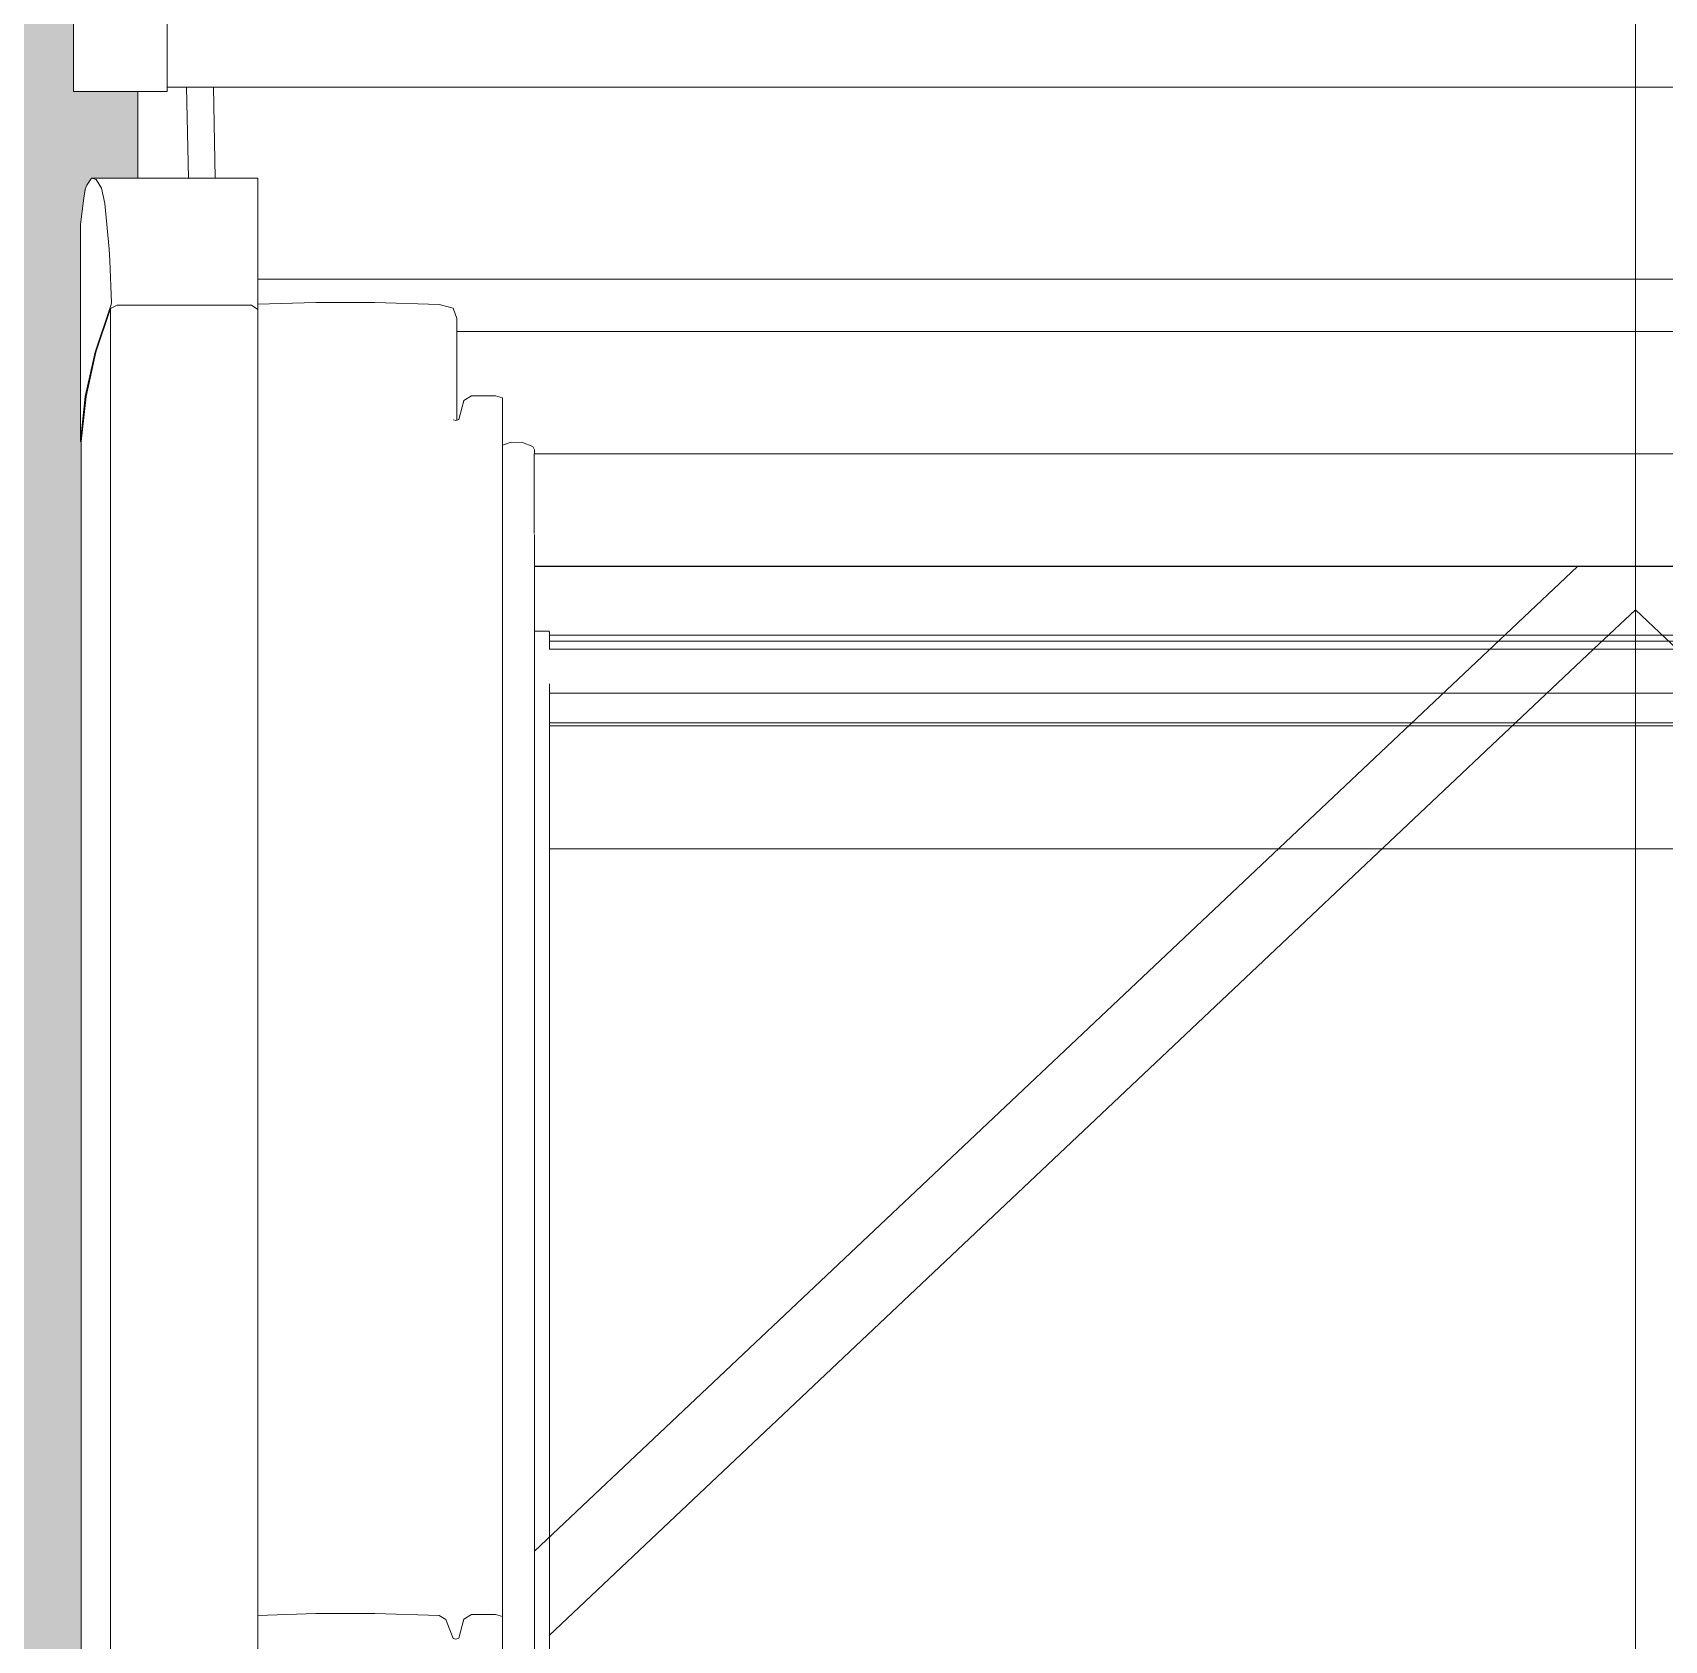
# Model space of a CAD drawing. Header units: metres. Extents: x -208 to 1512, y -277 to 123.
# Drawn here: x 13.263 to 13.7098, y -3.3846 to -2.9443 of the extents above; entities that cross this region are included whole.
import ezdxf

# ---------------------------------------------------------------- set-up
doc = ezdxf.new("R2010")
doc.units = ezdxf.units.M
doc.header["$MEASUREMENT"] = 0
doc.linetypes.add('Wipeout_Contour', pattern=[1, 0, -1])
doc.layers.add('325 Dachfenster', color=7, linetype='Continuous')
doc.layers.add('330 Dachaufbau', color=7, linetype='Continuous')

# ---------------------------------------------------------------- blocks, each defined once
blk = doc.blocks.new('Dachfläche_22_4', base_point=(12.655, -4.6))
at = {"layer": '330 Dachaufbau', "linetype": 'Continuous', "lineweight": 0, "true_color": 0x000000}
h = blk.add_hatch(color=18, dxfattribs=at)
h.paths.add_polyline_path([(18.84003, -4.5), (18.83988, -4.54333), (18.83969, -4.6), (18.97043, -4.6), (18.98599, 0.07), (17.955, 0.07), (17.955, -0.77152), (16.205, -0.77152), (16.205, 0.07), (15.195, 0.07), (15.195, -0.4), (15.505, -0.4), (15.505, -0.73528), (12.655, -0.73528), (12.655, -4.5)])
h.paths.add_polyline_path([(17.93, -3.79873), (16.23, -3.79873), (16.23, -2.1975), (17.93, -2.1975)], flags=0)
h.paths.add_polyline_path([(14.99185, -2.1975), (14.99185, -3.79873), (13.29185, -3.79873), (13.29185, -2.1975)], flags=0)
at = {"layer": '330 Dachaufbau', "color": 7, "linetype": 'Continuous', "lineweight": 18, "flags": 128}
blk.add_lwpolyline([(13.29185, -2.1975), (13.29185, -3.79873)], dxfattribs=at)
blk = doc.blocks.new('DF Marker 27[475]_4', base_point=(13.70185, -2.22182))
at = {"layer": '325 Dachfenster', "color": 7, "linetype": 'Continuous', "lineweight": 13}
blk.add_line((13.70185, 1.53443), (13.70185, -4.11337), dxfattribs=at)
blk = doc.blocks.new('VELUX SlopeRoofBundle[17]_4')
at = {"color": 254, "linetype": 'Wipeout_Contour', "lineweight": 0, "ltscale": 109.020892}
blk.add_wipeout([(13.27422, -2.86684), (13.27422, -2.95834), (13.27422, -2.96046), (13.27423, -2.95311), (13.27424, -2.94434), (13.27425, -2.93084), (13.27425, -2.81162), (13.27425, -2.79316)], dxfattribs=at).dxf.layer = '325 Dachfenster'
at = {"color": 254, "linetype": 'Wipeout_Contour', "lineweight": 0, "ltscale": 81.39624}
blk.add_wipeout([(13.29185, -2.96046), (13.29185, -2.98422), (13.30448, -2.98422), (13.30385, -2.95926), (13.29985, -2.95926), (13.29985, -2.96046)], dxfattribs=at).dxf.layer = '325 Dachfenster'
at = {"color": 254, "linetype": 'Wipeout_Contour', "lineweight": 0, "ltscale": 68.379805}
blk.add_wipeout([(13.27635, -3.05626), (13.27635, -3.62657), (13.27745, -3.6162), (13.27765, -3.6153), (13.27765, -3.04401)], dxfattribs=at).dxf.layer = '325 Dachfenster'
at = {"color": 254, "linetype": 'Wipeout_Contour', "lineweight": 0, "ltscale": 55.246609}
blk.add_wipeout([(13.39405, -3.05649), (13.39405, -3.56164), (13.39715, -3.56164), (13.39715, -3.05656)], dxfattribs=at).dxf.layer = '325 Dachfenster'
at = {"color": 254, "linetype": 'Wipeout_Contour', "lineweight": 0, "ltscale": 108.295745}
blk.add_wipeout([(13.39995, -3.56164), (13.40045, -3.56164), (13.40045, -3.0818), (13.40035, -3.08153), (13.40035, -3.05967), (13.40045, -3.05967), (13.40045, -3.05854), (13.39995, -3.05769)], dxfattribs=at).dxf.layer = '325 Dachfenster'
at = {"color": 254, "linetype": 'Wipeout_Contour', "lineweight": 0, "ltscale": 55.148195}
blk.add_wipeout([(13.32465, -3.37775), (13.32465, -3.56164), (13.34055, -3.56164), (13.34055, -3.37723)], dxfattribs=at).dxf.layer = '325 Dachfenster'
at = {"color": 254, "linetype": 'Wipeout_Contour', "lineweight": 0, "ltscale": 55.372859}
blk.add_wipeout([(13.38975, -3.56164), (13.39165, -3.56164), (13.39165, -3.37801), (13.38975, -3.37752)], dxfattribs=at).dxf.layer = '325 Dachfenster'
at = {"color": 254, "linetype": 'Wipeout_Contour', "lineweight": 0, "ltscale": 55.331645}
blk.add_wipeout([(13.37895, -3.56164), (13.37975, -3.56164), (13.37975, -3.38395), (13.37895, -3.38423)], dxfattribs=at).dxf.layer = '325 Dachfenster'
at = {"color": 254, "linetype": 'Wipeout_Contour', "lineweight": 0, "ltscale": 54.485114}
blk.add_wipeout([(13.27423, -2.95311), (13.27422, -2.96046), (13.29985, -2.96046), (13.29985, -2.95311)], dxfattribs=at).dxf.layer = '325 Dachfenster'
at = {"color": 254, "linetype": 'Wipeout_Contour', "lineweight": 0, "ltscale": 54.176365}
blk.add_wipeout([(13.30498, -2.95926), (13.30385, -2.95926), (13.30448, -2.98422), (13.3051, -2.98422)], dxfattribs=at).dxf.layer = '325 Dachfenster'
at = {"color": 254, "linetype": 'Wipeout_Contour', "lineweight": 0, "ltscale": 68.298118}
blk.add_wipeout([(13.27765, -3.04401), (13.27765, -3.6153), (13.28015, -3.60403), (13.28035, -3.60344), (13.28035, -3.03184)], dxfattribs=at).dxf.layer = '325 Dachfenster'
at = {"color": 254, "linetype": 'Wipeout_Contour', "lineweight": 0, "ltscale": 55.258754}
blk.add_wipeout([(13.39715, -3.05656), (13.39715, -3.56164), (13.39995, -3.56164), (13.39995, -3.05769)], dxfattribs=at).dxf.layer = '325 Dachfenster'
at = {"color": 254, "linetype": 'Wipeout_Contour', "lineweight": 0, "ltscale": 55.328503}
blk.add_wipeout([(13.37815, -3.56164), (13.37895, -3.56164), (13.37895, -3.38423), (13.37815, -3.38402)], dxfattribs=at).dxf.layer = '325 Dachfenster'
at = {"layer": '325 Dachfenster', "linetype": 'Continuous', "lineweight": 0, "flags": 128}
blk.add_lwpolyline([(13.27422, -2.95834), (13.27422, -2.96046)], dxfattribs=at)
at = {"color": 254, "linetype": 'Wipeout_Contour', "lineweight": 0, "ltscale": 54.478171}
blk.add_wipeout([(13.27424, -2.94434), (13.27423, -2.95311), (13.29985, -2.95311), (13.29985, -2.94434)], dxfattribs=at).dxf.layer = '325 Dachfenster'
at = {"color": 254, "linetype": 'Wipeout_Contour', "lineweight": 0, "ltscale": 54.587057}
blk.add_wipeout([(13.30505, -2.95926), (13.3056, -2.98422), (13.30571, -2.98422), (13.30516, -2.95926)], dxfattribs=at).dxf.layer = '325 Dachfenster'
at = {"color": 254, "linetype": 'Wipeout_Contour', "lineweight": 0, "ltscale": 67.910645}
blk.add_wipeout([(13.27692, -2.99035), (13.27615, -2.99685), (13.27615, -3.05626), (13.27745, -3.04401), (13.27745, -2.98718)], dxfattribs=at).dxf.layer = '325 Dachfenster'
at = {"color": 254, "linetype": 'Wipeout_Contour', "lineweight": 0, "ltscale": 68.276656}
blk.add_wipeout([(13.28035, -3.03184), (13.28035, -3.60344), (13.28415, -3.59208), (13.28435, -3.59156), (13.28435, -3.01989)], dxfattribs=at).dxf.layer = '325 Dachfenster'
at = {"color": 254, "linetype": 'Wipeout_Contour', "lineweight": 0, "ltscale": 56.20278}
blk.add_wipeout([(13.40035, -3.05988), (14.00335, -3.05988), (14.00335, -3.05967), (13.40035, -3.05967)], dxfattribs=at).dxf.layer = '325 Dachfenster'
at = {"color": 254, "linetype": 'Wipeout_Contour', "lineweight": 0, "ltscale": 56.218225}
blk.add_wipeout([(13.40035, -3.07982), (14.00335, -3.07982), (14.00335, -3.0748), (13.40035, -3.0748)], dxfattribs=at).dxf.layer = '325 Dachfenster'
at = {"color": 254, "linetype": 'Wipeout_Contour', "lineweight": 0, "ltscale": 56.229728}
blk.add_wipeout([(13.40045, -3.09043), (13.40045, -3.0905), (14.00325, -3.0905), (14.00325, -3.09043)], dxfattribs=at).dxf.layer = '325 Dachfenster'
at = {"color": 254, "linetype": 'Wipeout_Contour', "lineweight": 0, "ltscale": 55.340026}
blk.add_wipeout([(13.37975, -3.56164), (13.38105, -3.56164), (13.38105, -3.37879), (13.37975, -3.38395)], dxfattribs=at).dxf.layer = '325 Dachfenster'
at = {"color": 254, "linetype": 'Wipeout_Contour', "lineweight": 0, "ltscale": 54.469952}
blk.add_wipeout([(13.27425, -2.93402), (13.27424, -2.94434), (13.29985, -2.94434), (13.29985, -2.93402)], dxfattribs=at).dxf.layer = '325 Dachfenster'
at = {"color": 254, "linetype": 'Wipeout_Contour', "lineweight": 0, "ltscale": 55.237359}
blk.add_wipeout([(13.30498, -2.95926), (13.3051, -2.98422), (13.3056, -2.98422), (13.30505, -2.95926)], dxfattribs=at).dxf.layer = '325 Dachfenster'
at = {"color": 254, "linetype": 'Wipeout_Contour', "lineweight": 0, "ltscale": 83.26428}
blk.add_wipeout([(13.28435, -3.01989), (13.28435, -3.59156), (13.2846, -3.5909), (13.28469, -3.59082), (13.28615, -3.59082), (13.28615, -3.01893)], dxfattribs=at).dxf.layer = '325 Dachfenster'
at = {"color": 254, "linetype": 'Wipeout_Contour', "lineweight": 0, "ltscale": 56.207675}
blk.add_wipeout([(13.40035, -3.07049), (14.00335, -3.07049), (14.00335, -3.05988), (13.40035, -3.05988)], dxfattribs=at).dxf.layer = '325 Dachfenster'
at = {"color": 254, "linetype": 'Wipeout_Contour', "lineweight": 0, "ltscale": 112.415025}
blk.add_wipeout([(13.40035, -3.08067), (13.40035, -3.08153), (13.40045, -3.0818), (13.40045, -3.08258), (14.00325, -3.08258), (14.00325, -3.0818), (14.00335, -3.08153), (14.00335, -3.08067)], dxfattribs=at).dxf.layer = '325 Dachfenster'
at = {"color": 254, "linetype": 'Wipeout_Contour', "lineweight": 0, "ltscale": 55.327958}
blk.add_wipeout([(13.37615, -3.56164), (13.37815, -3.56164), (13.37815, -3.38402), (13.37615, -3.37886)], dxfattribs=at).dxf.layer = '325 Dachfenster'
at = {"color": 254, "linetype": 'Wipeout_Contour', "lineweight": 0, "ltscale": 55.340623}
blk.add_wipeout([(13.38315, -3.37752), (13.38105, -3.37879), (13.38105, -3.56164), (13.38315, -3.56164)], dxfattribs=at).dxf.layer = '325 Dachfenster'
at = {"layer": '325 Dachfenster', "linetype": 'Continuous', "lineweight": 0, "flags": 128}
for points in [[(13.284, -2.73369), (13.2885, -2.74968), (13.29139, -2.76905), (13.29267, -2.79154), (13.29224, -2.81692), (13.29016, -2.84478), (13.28642, -2.8749), (13.2851, -2.88148), (13.28302, -2.88834), (13.28225, -2.89025), (13.28114, -2.89492), (13.27815, -2.90528), (13.27747, -2.90906), (13.27555, -2.91864), (13.2752, -2.92221), (13.27425, -2.93084), (13.27425, -2.93402), (13.27424, -2.94434), (13.27423, -2.95311), (13.27422, -2.96046)], [(13.27422, -2.86684), (13.27422, -2.95834)]]:
    blk.add_lwpolyline(points, dxfattribs=at)
at = {"color": 254, "linetype": 'Wipeout_Contour', "lineweight": 0, "ltscale": 54.56421}
blk.add_wipeout([(13.31259, -2.95926), (13.30516, -2.95926), (13.30571, -2.98422), (13.31298, -2.98422)], dxfattribs=at).dxf.layer = '325 Dachfenster'
at = {"color": 254, "linetype": 'Wipeout_Contour', "lineweight": 0, "ltscale": 54.893585}
blk.add_wipeout([(13.28615, -3.01893), (13.28615, -3.59082), (13.32295, -3.59082), (13.32295, -3.01893)], dxfattribs=at).dxf.layer = '325 Dachfenster'
at = {"color": 254, "linetype": 'Wipeout_Contour', "lineweight": 0, "ltscale": 55.088546}
blk.add_wipeout([(13.37895, -3.05055), (13.37895, -3.38423), (13.37975, -3.38395), (13.37975, -3.05027)], dxfattribs=at).dxf.layer = '325 Dachfenster'
at = {"color": 254, "linetype": 'Wipeout_Contour', "lineweight": 0, "ltscale": 56.214115}
blk.add_wipeout([(13.40035, -3.07049), (13.40035, -3.0748), (14.00335, -3.0748), (14.00335, -3.07049)], dxfattribs=at).dxf.layer = '325 Dachfenster'
at = {"color": 254, "linetype": 'Wipeout_Contour', "lineweight": 0, "ltscale": 56.223261}
blk.add_wipeout([(13.40045, -3.08258), (13.40045, -3.08364), (14.00325, -3.08364), (14.00325, -3.08258)], dxfattribs=at).dxf.layer = '325 Dachfenster'
at = {"color": 254, "linetype": 'Wipeout_Contour', "lineweight": 0, "ltscale": 55.314045}
blk.add_wipeout([(13.37435, -3.56164), (13.37615, -3.56164), (13.37615, -3.37886), (13.37435, -3.3778)], dxfattribs=at).dxf.layer = '325 Dachfenster'
at = {"color": 254, "linetype": 'Wipeout_Contour', "lineweight": 0, "ltscale": 55.355774}
blk.add_wipeout([(13.38315, -3.37752), (13.38315, -3.56164), (13.38975, -3.56164), (13.38975, -3.37752)], dxfattribs=at).dxf.layer = '325 Dachfenster'
at = {"color": 254, "linetype": 'Wipeout_Contour', "lineweight": 0, "ltscale": 112.214581}
blk.add_wipeout([(13.31259, -2.95926), (13.31298, -2.98422), (13.32465, -2.98422), (13.32465, -3.01187), (14.07905, -3.01187), (14.07905, -2.98422), (14.09073, -2.98422), (14.09111, -2.95926)], dxfattribs=at).dxf.layer = '325 Dachfenster'
at = {"color": 254, "linetype": 'Wipeout_Contour', "lineweight": 0, "ltscale": 54.968367}
blk.add_wipeout([(13.32295, -3.01893), (13.32295, -3.59082), (13.32465, -3.59082), (13.32465, -3.02019)], dxfattribs=at).dxf.layer = '325 Dachfenster'
at = {"color": 254, "linetype": 'Wipeout_Contour', "lineweight": 0, "ltscale": 83.061106}
blk.add_wipeout([(13.37815, -3.38402), (13.37895, -3.38423), (13.37895, -3.05055), (13.37825, -3.05036), (13.37825, -3.05033), (13.37815, -3.0503)], dxfattribs=at).dxf.layer = '325 Dachfenster'
at = {"color": 254, "linetype": 'Wipeout_Contour', "lineweight": 0, "ltscale": 55.236304}
blk.add_wipeout([(13.39165, -3.05731), (13.39165, -3.56164), (13.39405, -3.56164), (13.39405, -3.05649)], dxfattribs=at).dxf.layer = '325 Dachfenster'
at = {"color": 254, "linetype": 'Wipeout_Contour', "lineweight": 0, "ltscale": 56.220741}
blk.add_wipeout([(13.40035, -3.07982), (13.40035, -3.08067), (14.00335, -3.08067), (14.00335, -3.07982)], dxfattribs=at).dxf.layer = '325 Dachfenster'
at = {"color": 254, "linetype": 'Wipeout_Contour', "lineweight": 0, "ltscale": 56.224002}
blk.add_wipeout([(13.40045, -3.08364), (13.40045, -3.08428), (14.00325, -3.08428), (14.00325, -3.08364)], dxfattribs=at).dxf.layer = '325 Dachfenster'
at = {"color": 254, "linetype": 'Wipeout_Contour', "lineweight": 0, "ltscale": 55.275804}
blk.add_wipeout([(13.35675, -3.56164), (13.37435, -3.56164), (13.37435, -3.3778), (13.35675, -3.37723)], dxfattribs=at).dxf.layer = '325 Dachfenster'
at = {"color": 254, "linetype": 'Wipeout_Contour', "lineweight": 0, "ltscale": 56.11665}
blk.add_wipeout([(13.29985, -2.95926), (14.10385, -2.95926), (14.10385, -2.95177), (13.29985, -2.95177)], dxfattribs=at).dxf.layer = '325 Dachfenster'
at = {"color": 254, "linetype": 'Wipeout_Contour', "lineweight": 0, "ltscale": 55.076814}
blk.add_wipeout([(13.37615, -3.04514), (13.37615, -3.37886), (13.37815, -3.38402), (13.37815, -3.0503)], dxfattribs=at).dxf.layer = '325 Dachfenster'
at = {"color": 254, "linetype": 'Wipeout_Contour', "lineweight": 0, "ltscale": 55.126493}
blk.add_wipeout([(13.38975, -3.04383), (13.38975, -3.37752), (13.39165, -3.37801), (13.39165, -3.04433)], dxfattribs=at).dxf.layer = '325 Dachfenster'
at = {"color": 254, "linetype": 'Wipeout_Contour', "lineweight": 0, "ltscale": 56.227379}
blk.add_wipeout([(13.40045, -3.09043), (14.00325, -3.09043), (14.00325, -3.08499), (13.40045, -3.08499)], dxfattribs=at).dxf.layer = '325 Dachfenster'
at = {"color": 254, "linetype": 'Wipeout_Contour', "lineweight": 0, "ltscale": 55.209578}
blk.add_wipeout([(13.34055, -3.37723), (13.34055, -3.56164), (13.35675, -3.56164), (13.35675, -3.37723)], dxfattribs=at).dxf.layer = '325 Dachfenster'
at = {"layer": '325 Dachfenster', "linetype": 'Continuous', "lineweight": 0, "flags": 128}
for points in [[(13.27422, -2.96046), (13.29985, -2.96046)], [(13.29985, -2.95926), (14.10385, -2.95926)]]:
    blk.add_lwpolyline(points, dxfattribs=at)
at = {"color": 254, "linetype": 'Wipeout_Contour', "lineweight": 0, "ltscale": 56.10982}
blk.add_wipeout([(13.29985, -2.94307), (13.29985, -2.95177), (14.10385, -2.95177), (14.10385, -2.94307)], dxfattribs=at).dxf.layer = '325 Dachfenster'
at = {"color": 254, "linetype": 'Wipeout_Contour', "lineweight": 0, "ltscale": 54.900898}
blk.add_wipeout([(13.34055, -3.04351), (13.32465, -3.04403), (13.32465, -3.37775), (13.34055, -3.37723)], dxfattribs=at).dxf.layer = '325 Dachfenster'
at = {"color": 254, "linetype": 'Wipeout_Contour', "lineweight": 0, "ltscale": 55.067134}
blk.add_wipeout([(13.37435, -3.04408), (13.37435, -3.3778), (13.37615, -3.37886), (13.37615, -3.04514)], dxfattribs=at).dxf.layer = '325 Dachfenster'
at = {"color": 254, "linetype": 'Wipeout_Contour', "lineweight": 0, "ltscale": 55.088918}
blk.add_wipeout([(13.37975, -3.05027), (13.37975, -3.38395), (13.38105, -3.37879), (13.38105, -3.04511)], dxfattribs=at).dxf.layer = '325 Dachfenster'
at = {"color": 254, "linetype": 'Wipeout_Contour', "lineweight": 0, "ltscale": 56.224595}
blk.add_wipeout([(13.40045, -3.08499), (14.00325, -3.08499), (14.00325, -3.08428), (13.40045, -3.08428)], dxfattribs=at).dxf.layer = '325 Dachfenster'
at = {"color": 254, "linetype": 'Wipeout_Contour', "lineweight": 0, "ltscale": 41.990961}
blk.add_wipeout([(13.40045, -3.0905), (13.40045, -3.36016), (13.68598, -3.0905)], dxfattribs=at).dxf.layer = '325 Dachfenster'
at = {"layer": '325 Dachfenster', "linetype": 'Continuous', "lineweight": 0, "flags": 128}
for points in [[(13.29985, -2.96046), (13.29985, -2.95311), (13.29985, -2.94434), (13.29985, -2.93402), (13.29985, -2.92221), (13.29985, -2.90906), (13.29985, -2.89492), (13.29985, -2.88834), (13.29985, -2.88148), (13.29985, -2.8749), (13.29985, -2.84478), (13.29985, -2.81692), (13.29985, -2.79154), (13.29985, -2.76905), (13.29985, -2.74968), (13.29985, -2.73369)], [(13.37895, -3.38423), (13.37815, -3.38402)], [(13.37975, -3.38395), (13.37895, -3.38423)]]:
    blk.add_lwpolyline(points, dxfattribs=at)
at = {"color": 254, "linetype": 'Wipeout_Contour', "lineweight": 0, "ltscale": 55.02902}
blk.add_wipeout([(13.35675, -3.04351), (13.35675, -3.37723), (13.37435, -3.3778), (13.37435, -3.04408)], dxfattribs=at).dxf.layer = '325 Dachfenster'
at = {"color": 254, "linetype": 'Wipeout_Contour', "lineweight": 0, "ltscale": 55.09349}
blk.add_wipeout([(13.38105, -3.04511), (13.38105, -3.37879), (13.38315, -3.37752), (13.38315, -3.04383)], dxfattribs=at).dxf.layer = '325 Dachfenster'
at = {"color": 254, "linetype": 'Wipeout_Contour', "lineweight": 0, "ltscale": 113.007926}
blk.add_wipeout([(13.40045, -3.3849), (13.58759, -3.56164), (13.81611, -3.56164), (14.00325, -3.3849), (14.00325, -3.36016), (13.71773, -3.0905), (13.68598, -3.0905), (13.40045, -3.36016)], dxfattribs=at).dxf.layer = '325 Dachfenster'
at = {"layer": '325 Dachfenster', "linetype": 'Continuous', "lineweight": 0, "flags": 128}
for points in [[(13.40045, -3.0818), (13.40045, -3.56164)], [(13.40045, -3.09043), (14.00325, -3.09043)], [(13.68598, -3.0905), (13.40045, -3.36016)], [(13.40045, -3.0905), (14.00325, -3.0905)], [(13.70185, -3.10238), (13.6904, -3.1132), (13.68066, -3.12239), (13.40442, -3.38328)], [(13.70185, -3.10238), (13.71331, -3.1132), (13.72304, -3.12239), (13.99929, -3.38328)], [(13.40045, -3.10825), (13.40435, -3.10825)], [(13.40435, -3.10825), (13.40455, -3.10846)], [(13.40455, -3.10846), (13.40455, -3.1132)], [(13.40455, -3.10931), (13.99915, -3.10931)], [(13.40442, -3.1132), (13.99929, -3.1132)], [(13.40455, -3.11101), (13.99915, -3.11101)], [(13.40455, -3.12267), (13.40455, -3.56164)], [(13.40455, -3.12522), (13.99915, -3.12522)], [(13.40455, -3.13335), (13.99915, -3.13335)], [(13.40455, -3.13413), (13.99915, -3.13413)], [(13.40455, -3.16786), (13.99915, -3.16786)], [(13.37615, -3.37886), (13.37435, -3.3778)], [(13.37815, -3.38402), (13.37615, -3.37886)]]:
    blk.add_lwpolyline(points, dxfattribs=at)
at = {"color": 254, "linetype": 'Wipeout_Contour', "lineweight": 0, "ltscale": 54.551543}
blk.add_wipeout([(13.37615, -3.04514), (13.37815, -3.05023), (13.37915, -3.02258), (13.37815, -3.01983)], dxfattribs=at).dxf.layer = '325 Dachfenster'
at = {"color": 254, "linetype": 'Wipeout_Contour', "lineweight": 0, "ltscale": 54.963154}
blk.add_wipeout([(13.35675, -3.04351), (13.34055, -3.04351), (13.34055, -3.37723), (13.35675, -3.37723)], dxfattribs=at).dxf.layer = '325 Dachfenster'
at = {"color": 254, "linetype": 'Wipeout_Contour', "lineweight": 0, "ltscale": 55.110227}
blk.add_wipeout([(13.38975, -3.04383), (13.38315, -3.04383), (13.38315, -3.37752), (13.38975, -3.37752)], dxfattribs=at).dxf.layer = '325 Dachfenster'
at = {"layer": '325 Dachfenster', "linetype": 'Continuous', "lineweight": 0, "flags": 128}
for points in [[(13.37435, -3.3778), (13.35675, -3.37723), (13.34055, -3.37723), (13.32465, -3.37775)], [(13.38105, -3.37879), (13.37975, -3.38395)], [(13.38315, -3.37752), (13.38105, -3.37879)], [(13.39165, -3.37801), (13.38975, -3.37752), (13.38315, -3.37752)]]:
    blk.add_lwpolyline(points, dxfattribs=at)
at = {"color": 254, "linetype": 'Wipeout_Contour', "lineweight": 0, "ltscale": 54.726866}
blk.add_wipeout([(13.32465, -3.04403), (13.34055, -3.04351), (13.34055, -3.0182), (13.32465, -3.01871)], dxfattribs=at).dxf.layer = '325 Dachfenster'
at = {"color": 254, "linetype": 'Wipeout_Contour', "lineweight": 0, "ltscale": 97.104478}
blk.add_wipeout([(13.37915, -3.02258), (13.37815, -3.05023), (13.37818, -3.05031), (13.37825, -3.05033), (13.37825, -3.05036), (13.37895, -3.05055), (13.37915, -3.05048)], dxfattribs=at).dxf.layer = '325 Dachfenster'
at = {"color": 254, "linetype": 'Wipeout_Contour', "lineweight": 0, "ltscale": 54.79088}
blk.add_wipeout([(13.34055, -3.0182), (13.34055, -3.04351), (13.35675, -3.04351), (13.35675, -3.0182)], dxfattribs=at).dxf.layer = '325 Dachfenster'
at = {"color": 254, "linetype": 'Wipeout_Contour', "lineweight": 0, "ltscale": 41.293995}
blk.add_wipeout([(13.37435, -3.04408), (13.37615, -3.04514), (13.37815, -3.01983)], dxfattribs=at).dxf.layer = '325 Dachfenster'
at = {"color": 254, "linetype": 'Wipeout_Contour', "lineweight": 0, "ltscale": 41.550166}
blk.add_wipeout([(13.37815, -3.01983), (13.37435, -3.01876), (13.37435, -3.04408)], dxfattribs=at).dxf.layer = '325 Dachfenster'
at = {"color": 254, "linetype": 'Wipeout_Contour', "lineweight": 0, "ltscale": 54.855883}
blk.add_wipeout([(13.37435, -3.01876), (13.35675, -3.0182), (13.35675, -3.04351), (13.37435, -3.04408)], dxfattribs=at).dxf.layer = '325 Dachfenster'
at = {"color": 254, "linetype": 'Wipeout_Contour', "lineweight": 0, "ltscale": 56.174299}
blk.add_wipeout([(13.37915, -3.02615), (13.37915, -3.02622), (14.02455, -3.02622), (14.02455, -3.02615)], dxfattribs=at).dxf.layer = '325 Dachfenster'
at = {"color": 254, "linetype": 'Wipeout_Contour', "lineweight": 0, "ltscale": 56.179688}
blk.add_wipeout([(13.37915, -3.02622), (13.37915, -3.03818), (14.02455, -3.03818), (14.02455, -3.02622)], dxfattribs=at).dxf.layer = '325 Dachfenster'
at = {"color": 254, "linetype": 'Wipeout_Contour', "lineweight": 0, "ltscale": 54.205539}
blk.add_wipeout([(13.37815, -3.05023), (13.37615, -3.04514), (13.37815, -3.0503), (13.37818, -3.05031)], dxfattribs=at).dxf.layer = '325 Dachfenster'
at = {"color": 254, "linetype": 'Wipeout_Contour', "lineweight": 0, "ltscale": 224.608435}
blk.add_wipeout([(14.07905, -3.01187), (13.32465, -3.01187), (13.32465, -3.01871), (13.34055, -3.0182), (13.35675, -3.0182), (13.37435, -3.01876), (13.37815, -3.01983), (13.37915, -3.02258), (13.37915, -3.02615), (14.02455, -3.02615), (14.02455, -3.02258), (14.02555, -3.01983), (14.02935, -3.01876), (14.04695, -3.0182), (14.06315, -3.0182), (14.07905, -3.01871)], dxfattribs=at).dxf.layer = '325 Dachfenster'
at = {"color": 254, "linetype": 'Wipeout_Contour', "lineweight": 0, "ltscale": 224.797981}
blk.add_wipeout([(13.37915, -3.03818), (13.37915, -3.05048), (13.37975, -3.05027), (13.38105, -3.04511), (13.38315, -3.04383), (13.38975, -3.04383), (13.39165, -3.04433), (13.39165, -3.05274), (14.01205, -3.05274), (14.01205, -3.04433), (14.01395, -3.04383), (14.02055, -3.04383), (14.02265, -3.0451), (14.02395, -3.05027), (14.02455, -3.05048), (14.02455, -3.03818)], dxfattribs=at).dxf.layer = '325 Dachfenster'
at = {"layer": '325 Dachfenster', "linetype": 'Continuous', "lineweight": 0, "flags": 128}
for points in [[(13.37915, -3.02258), (13.37815, -3.01983)], [(13.37915, -3.05048), (13.37915, -3.02258)], [(13.37915, -3.02615), (14.02455, -3.02615)], [(13.37975, -3.05027), (13.38105, -3.04511)], [(13.38105, -3.04511), (13.38315, -3.04383)], [(13.38315, -3.04383), (13.38975, -3.04383), (13.39165, -3.04433)], [(13.37818, -3.05031), (13.37815, -3.05023)], [(13.37825, -3.05033), (13.37825, -3.05036)], [(13.37825, -3.05036), (13.37895, -3.05055)], [(13.37895, -3.05055), (13.37975, -3.05027)]]:
    blk.add_lwpolyline(points, dxfattribs=at)
at = {"color": 254, "linetype": 'Wipeout_Contour', "lineweight": 0, "ltscale": 193.514087}
blk.add_wipeout([(13.27745, -3.04401), (13.27615, -3.05626), (13.27635, -3.05641), (13.27635, -3.05626), (13.27765, -3.04401), (13.28035, -3.03184), (13.28435, -3.01989), (13.28615, -3.01893), (13.32295, -3.01893), (13.32465, -3.02019), (13.32465, -3.01879), (13.28458, -3.01879), (13.28415, -3.01989), (13.28015, -3.03184)], dxfattribs=at).dxf.layer = '325 Dachfenster'
at = {"color": 254, "linetype": 'Wipeout_Contour', "lineweight": 0, "ltscale": 196.951078}
blk.add_wipeout([(14.01205, -3.05274), (13.39165, -3.05274), (13.39165, -3.05731), (13.39405, -3.05649), (13.39715, -3.05656), (13.39995, -3.05769), (13.40045, -3.05854), (13.40045, -3.05967), (14.00325, -3.05967), (14.00325, -3.05854), (14.00375, -3.05769), (14.00655, -3.05656), (14.00965, -3.05649), (14.01205, -3.05731)], dxfattribs=at).dxf.layer = '325 Dachfenster'
at = {"layer": '325 Dachfenster', "linetype": 'Continuous', "lineweight": 0}
blk.add_line((13.70185, 1.53443), (13.70185, -4.11337), dxfattribs=at)
at = {"layer": '325 Dachfenster', "linetype": 'Continuous', "lineweight": 0, "flags": 128}
for points in [[(13.39165, -3.04433), (13.39165, -3.37801), (13.39165, -3.56164)], [(13.27615, -3.05626), (13.27635, -3.05641)], [(13.27635, -3.05626), (13.27635, -3.62657)], [(13.39405, -3.05649), (13.39165, -3.05731)], [(13.39715, -3.05656), (13.39405, -3.05649)], [(13.39995, -3.05769), (13.39715, -3.05656)], [(13.40045, -3.05854), (13.39995, -3.05769)], [(13.40035, -3.05967), (13.40035, -3.05988)], [(13.40035, -3.05967), (14.00335, -3.05967)], [(13.40035, -3.05988), (13.40035, -3.07049), (13.40035, -3.0748), (13.40035, -3.07982), (13.40035, -3.08067), (13.40035, -3.08153)], [(13.40045, -3.05854), (13.40045, -3.05967)]]:
    blk.add_lwpolyline(points, dxfattribs=at)
at = {"color": 254, "linetype": 'Wipeout_Contour', "lineweight": 0, "ltscale": 108.591272}
blk.add_wipeout([(13.28015, -2.98451), (13.28015, -3.03184), (13.28415, -3.01989), (13.28415, -3.00685), (13.28403, -3.00365), (13.28282, -2.99113), (13.28186, -2.98692), (13.28045, -2.98457)], dxfattribs=at).dxf.layer = '325 Dachfenster'
at = {"color": 254, "linetype": 'Wipeout_Contour', "lineweight": 0, "ltscale": 81.703812}
blk.add_wipeout([(13.27745, -3.04401), (13.28015, -3.03184), (13.28015, -2.98451), (13.27916, -2.98422), (13.27785, -2.98607), (13.27745, -2.98718)], dxfattribs=at).dxf.layer = '325 Dachfenster'
at = {"color": 254, "linetype": 'Wipeout_Contour', "lineweight": 0, "ltscale": 54.559566}
blk.add_wipeout([(13.28282, -2.99113), (13.28403, -3.00365), (13.32465, -3.00365), (13.32465, -2.99113)], dxfattribs=at).dxf.layer = '325 Dachfenster'
at = {"layer": '325 Dachfenster', "linetype": 'Continuous', "lineweight": 0, "flags": 128}
blk.add_lwpolyline([(13.27615, -2.99685), (13.27615, -3.05626)], dxfattribs=at)
at = {"color": 254, "linetype": 'Wipeout_Contour', "lineweight": 0, "ltscale": 68.694568}
blk.add_wipeout([(13.27916, -2.98422), (13.28015, -2.98451), (13.28045, -2.98457), (13.32465, -2.98457), (13.32465, -2.98422)], dxfattribs=at).dxf.layer = '325 Dachfenster'
at = {"color": 254, "linetype": 'Wipeout_Contour', "lineweight": 0, "ltscale": 68.634348}
blk.add_wipeout([(13.28403, -3.00365), (13.28415, -3.00685), (13.28466, -3.01836), (13.32465, -3.01836), (13.32465, -3.00365)], dxfattribs=at).dxf.layer = '325 Dachfenster'
at = {"layer": '325 Dachfenster', "linetype": 'Continuous', "lineweight": 0, "flags": 128}
blk.add_lwpolyline([(13.32465, -3.01187), (14.07905, -3.01187)], dxfattribs=at)
at = {"color": 254, "linetype": 'Wipeout_Contour', "lineweight": 0, "ltscale": 54.54196}
blk.add_wipeout([(13.28045, -2.98457), (13.28186, -2.98692), (13.32465, -2.98692), (13.32465, -2.98457)], dxfattribs=at).dxf.layer = '325 Dachfenster'
at = {"color": 254, "linetype": 'Wipeout_Contour', "lineweight": 0, "ltscale": 54.864039}
blk.add_wipeout([(13.28415, -3.01989), (13.28458, -3.01879), (13.28466, -3.01836), (13.28415, -3.00685)], dxfattribs=at).dxf.layer = '325 Dachfenster'
at = {"layer": '325 Dachfenster', "linetype": 'Continuous', "lineweight": 0, "flags": 128}
for points in [[(13.29185, -2.96046), (13.29185, -2.98422)], [(13.30516, -2.95926), (13.30571, -2.98422)], [(13.31298, -2.98422), (13.31259, -2.95926)], [(13.27916, -2.98422), (13.32465, -2.98422)]]:
    blk.add_lwpolyline(points, dxfattribs=at)
at = {"color": 254, "linetype": 'Wipeout_Contour', "lineweight": 0, "ltscale": 54.556208}
blk.add_wipeout([(13.32465, -2.98692), (13.28186, -2.98692), (13.28282, -2.99113), (13.32465, -2.99113)], dxfattribs=at).dxf.layer = '325 Dachfenster'
at = {"color": 254, "linetype": 'Wipeout_Contour', "lineweight": 0, "ltscale": 54.606321}
blk.add_wipeout([(13.28458, -3.01879), (13.32465, -3.01879), (13.32465, -3.01836), (13.28466, -3.01836)], dxfattribs=at).dxf.layer = '325 Dachfenster'
at = {"layer": '325 Dachfenster', "linetype": 'Continuous', "lineweight": 0, "flags": 128}
for points in [[(13.27615, -2.99685), (13.27692, -2.99035), (13.27745, -2.98718), (13.27785, -2.98607), (13.27916, -2.98422), (13.28015, -2.98451), (13.28045, -2.98457), (13.28186, -2.98692), (13.28282, -2.99113), (13.28403, -3.00365), (13.28415, -3.00685), (13.28466, -3.01836)], [(13.32465, -3.01836), (13.32465, -3.00365), (13.32465, -2.99113), (13.32465, -2.98692), (13.32465, -2.98457), (13.32465, -2.98422)], [(13.28458, -3.01879), (13.28415, -3.01989), (13.28015, -3.03184), (13.27745, -3.04401), (13.27615, -3.05626)], [(13.27635, -3.05626), (13.27765, -3.04401), (13.28035, -3.03184), (13.28435, -3.01989)], [(13.28435, -3.01989), (13.28615, -3.01893)], [(13.28435, -3.01989), (13.28435, -3.59156)], [(13.28458, -3.01879), (13.28466, -3.01836)], [(13.28615, -3.01893), (13.32295, -3.01893)], [(13.32295, -3.01893), (13.32465, -3.02019)], [(13.37815, -3.01983), (13.37435, -3.01876), (13.35675, -3.0182), (13.34055, -3.0182), (13.32465, -3.01871)], [(13.32465, -3.01879), (13.32465, -3.01836)], [(13.32465, -3.02019), (13.32465, -3.01879)], [(13.32465, -3.02019), (13.32465, -3.59082)]]:
    blk.add_lwpolyline(points, dxfattribs=at)
at = {"layer": '325 Dachfenster', "color": 7, "lineweight": 13}
blk.add_blockref('DF Marker 27[475]_4', (13.70185, -2.22182), dxfattribs=at)
blk = doc.blocks.new('Dachfläche_33_4', base_point=(15.03185, -2.19932))
at = {"layer": '325 Dachfenster', "linetype": 'Continuous', "lineweight": 0}
blk.add_blockref('VELUX SlopeRoofBundle[17]_4', (0, 0), dxfattribs=at)

msp = doc.modelspace()

# ---------------------------------------------------------------- block references
at = {"layer": '330 Dachaufbau', "color": 7, "linetype": 'Continuous', "lineweight": 18}
msp.add_blockref('Dachfläche_22_4', (12.655, -4.6), dxfattribs=at)

# ---------------------------------------------------------------- next in the draw order: block references
at = {"layer": '325 Dachfenster', "color": 7, "linetype": 'Continuous', "lineweight": 13, "true_color": 0xf4f4f4}
msp.add_blockref('Dachfläche_33_4', (15.03185, -2.19932), dxfattribs=at)

doc.saveas('drawing.dxf')
